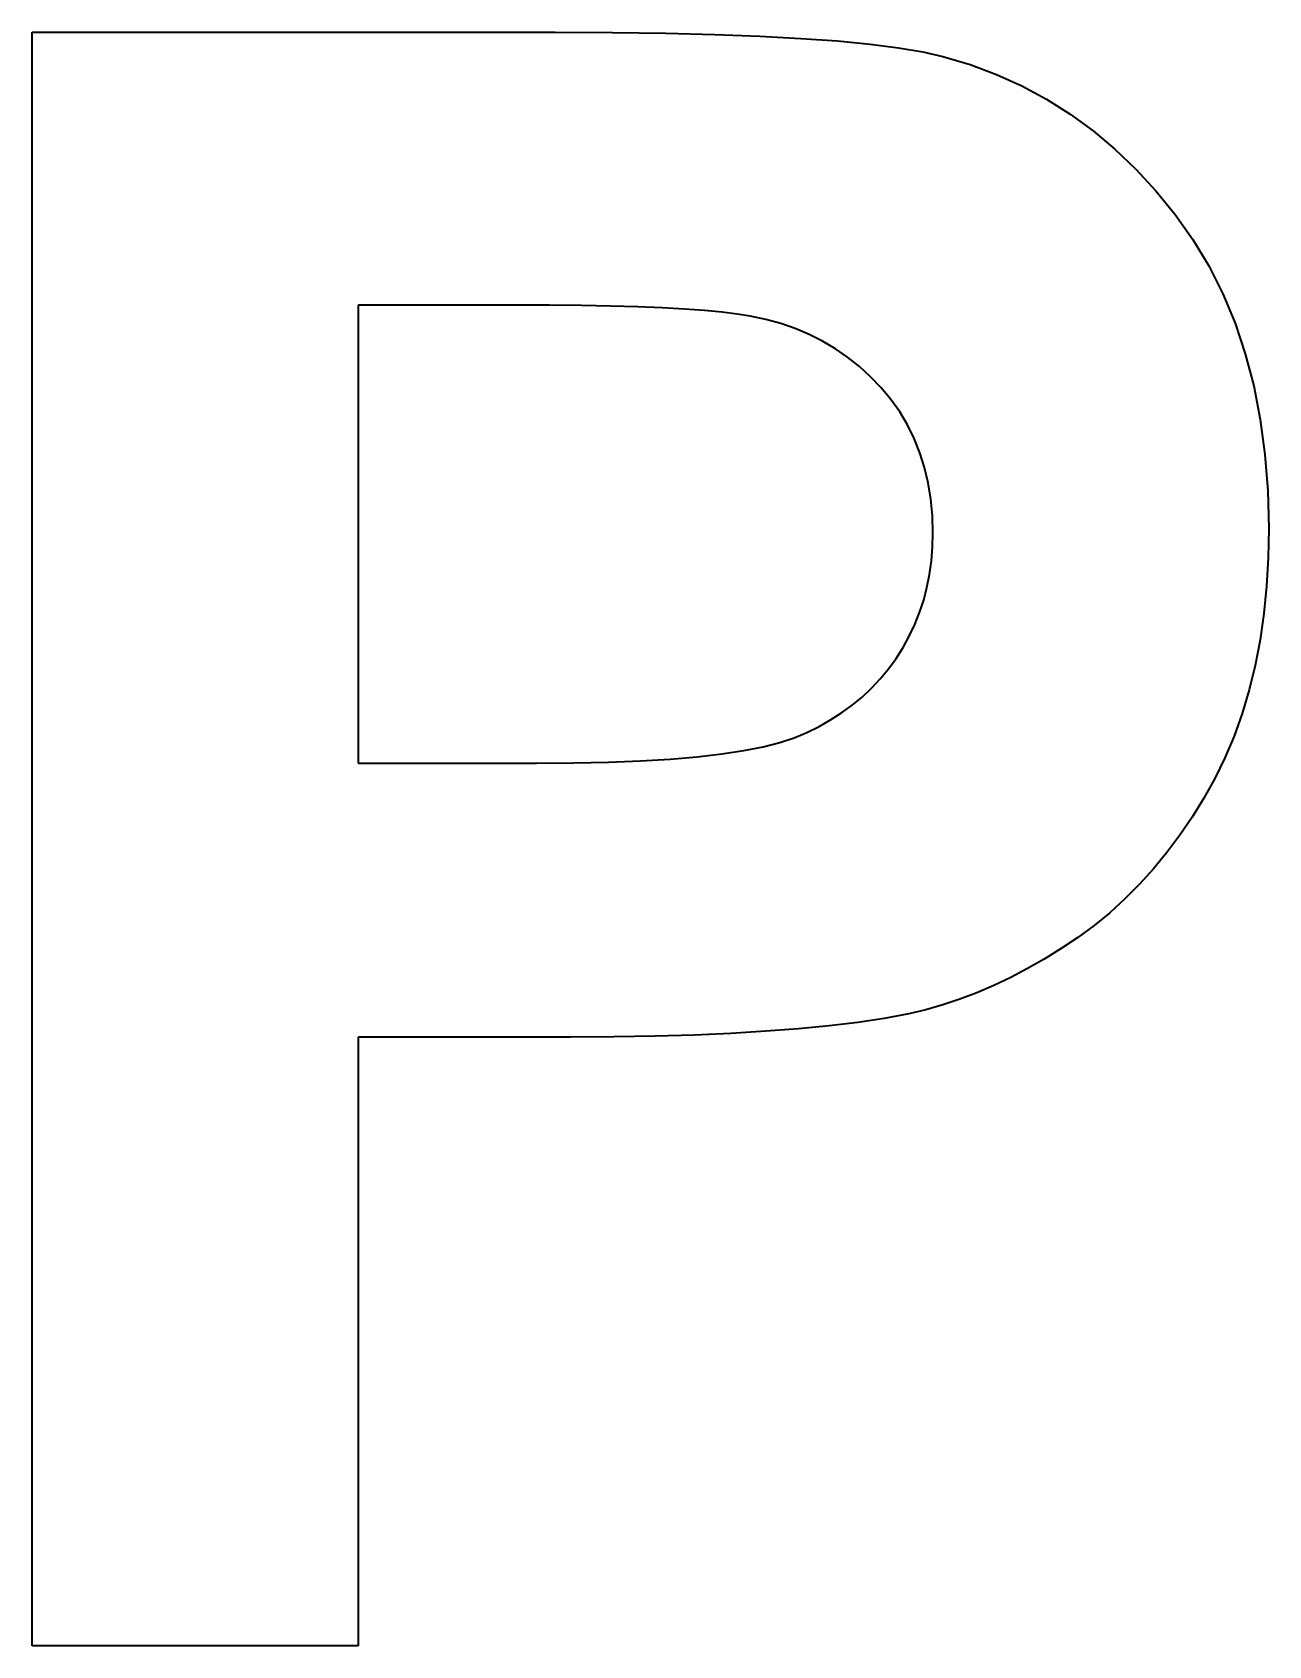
# Model space of a CAD drawing. Extents: x 23 to 417, y 3 to 294.
# Drawn here: x 222.158 to 222.617, y 105.459 to 106.059 of the extents above; entities that cross this region are included whole.
import ezdxf

# ---------------------------------------------------------------- set-up
doc = ezdxf.new("R2010")
doc.units = 0
doc.layers.get('0').update_dxf_attribs({"lineweight": 13})

# ---------------------------------------------------------------- blocks, each defined once
blk = doc.blocks.new('BLOCK4760')
at = {"color": 7, "lineweight": 35, "ltscale": 0.075}
blk.add_line((6.1302, 30.7341), (6.1302, 33.7341), dxfattribs=at)
at = {"color": 7, "lineweight": 35, "ltscale": 0.0243}
blk.add_line((6.1302, 33.7341), (7.1022, 33.7341), dxfattribs=at)
at = {"color": 7, "lineweight": 35, "ltscale": 0.002666}
blk.add_line((7.1022, 33.7341), (7.2089, 33.7336), dxfattribs=at)
at = {"color": 7, "lineweight": 35, "ltscale": 0.002474}
blk.add_line((7.2089, 33.7336), (7.3078, 33.7323), dxfattribs=at)
at = {"color": 7, "lineweight": 35, "ltscale": 0.002283}
blk.add_line((7.3078, 33.7323), (7.3991, 33.73), dxfattribs=at)
at = {"color": 7, "lineweight": 35, "ltscale": 0.00209}
blk.add_line((7.3991, 33.73), (7.4827, 33.7269), dxfattribs=at)
at = {"color": 7, "lineweight": 35, "ltscale": 0.0019}
blk.add_line((7.4827, 33.7269), (7.5586, 33.7228), dxfattribs=at)
at = {"color": 7, "lineweight": 35, "ltscale": 0.001709}
blk.add_line((7.5586, 33.7228), (7.6267, 33.7179), dxfattribs=at)
at = {"color": 7, "lineweight": 35, "ltscale": 0.001519}
blk.add_line((7.6267, 33.7179), (7.6872, 33.712), dxfattribs=at)
at = {"color": 7, "lineweight": 35, "ltscale": 0.001331}
blk.add_line((7.6872, 33.712), (7.74, 33.7053), dxfattribs=at)
at = {"color": 7, "lineweight": 35, "ltscale": 0.001144}
blk.add_line((7.74, 33.7053), (7.7851, 33.6976), dxfattribs=at)
at = {"color": 7, "lineweight": 35, "ltscale": 0.000959435}
blk.add_line((7.7851, 33.6976), (7.8225, 33.6891), dxfattribs=at)
at = {"color": 7, "lineweight": 35, "ltscale": 0.001323}
blk.add_line((7.8225, 33.6891), (7.8732, 33.674), dxfattribs=at)
at = {"color": 7, "lineweight": 35, "ltscale": 0.001308}
blk.add_line((7.8732, 33.674), (7.9223, 33.6557), dxfattribs=at)
at = {"color": 7, "lineweight": 35, "ltscale": 0.0013}
blk.add_line((7.9223, 33.6557), (7.9697, 33.6343), dxfattribs=at)
at = {"color": 7, "lineweight": 35, "ltscale": 0.001297}
blk.add_line((7.9697, 33.6343), (8.0154, 33.6097), dxfattribs=at)
at = {"color": 7, "lineweight": 35, "ltscale": 0.001302}
blk.add_line((8.0154, 33.6097), (8.0594, 33.5819), dxfattribs=at)
at = {"color": 7, "lineweight": 35, "ltscale": 0.001311}
blk.add_line((8.0594, 33.5819), (8.1017, 33.5509), dxfattribs=at)
at = {"color": 7, "lineweight": 35, "ltscale": 0.001327}
blk.add_line((8.1017, 33.5509), (8.1424, 33.5168), dxfattribs=at)
at = {"color": 7, "lineweight": 35, "ltscale": 0.001349}
blk.add_line((8.1424, 33.5168), (8.1814, 33.4795), dxfattribs=at)
at = {"color": 7, "lineweight": 35, "ltscale": 0.001376}
blk.add_line((8.1814, 33.4795), (8.2187, 33.4391), dxfattribs=at)
at = {"color": 7, "lineweight": 35, "ltscale": 0.001409}
blk.add_line((8.2187, 33.4391), (8.2543, 33.3954), dxfattribs=at)
at = {"color": 7, "lineweight": 35, "ltscale": 0.001427}
blk.add_line((8.2543, 33.3954), (8.2874, 33.3489), dxfattribs=at)
at = {"color": 7, "lineweight": 35, "ltscale": 0.001435}
blk.add_line((8.2874, 33.3489), (8.3169, 33.2997), dxfattribs=at)
at = {"color": 7, "lineweight": 35, "ltscale": 0.00145}
blk.add_line((8.3169, 33.2997), (8.343, 33.2479), dxfattribs=at)
at = {"color": 7, "lineweight": 35, "ltscale": 0.001474}
blk.add_line((8.343, 33.2479), (8.3657, 33.1934), dxfattribs=at)
at = {"color": 7, "lineweight": 35, "ltscale": 0.007316}
blk.add_line((7.0285, 33.2266), (6.7359, 33.2266), dxfattribs=at)
at = {"color": 7, "lineweight": 35, "ltscale": 0.021282}
blk.add_line((6.7359, 33.2266), (6.7359, 32.3753), dxfattribs=at)
at = {"color": 7, "lineweight": 35, "ltscale": 0.001582}
blk.add_line((7.0918, 33.2264), (7.0285, 33.2266), dxfattribs=at)
at = {"color": 7, "lineweight": 35, "ltscale": 0.001473}
blk.add_line((7.1507, 33.2258), (7.0918, 33.2264), dxfattribs=at)
at = {"color": 7, "lineweight": 35, "ltscale": 0.001364}
blk.add_line((7.2053, 33.2248), (7.1507, 33.2258), dxfattribs=at)
at = {"color": 7, "lineweight": 35, "ltscale": 0.001254}
blk.add_line((7.2554, 33.2233), (7.2053, 33.2248), dxfattribs=at)
at = {"color": 7, "lineweight": 35, "ltscale": 0.001145}
blk.add_line((7.3012, 33.2215), (7.2554, 33.2233), dxfattribs=at)
at = {"color": 7, "lineweight": 35, "ltscale": 0.001037}
blk.add_line((7.3426, 33.2192), (7.3012, 33.2215), dxfattribs=at)
at = {"color": 7, "lineweight": 35, "ltscale": 0.000927802}
blk.add_line((7.3796, 33.2166), (7.3426, 33.2192), dxfattribs=at)
at = {"color": 7, "lineweight": 35, "ltscale": 0.000819943}
blk.add_line((7.4123, 33.2135), (7.3796, 33.2166), dxfattribs=at)
at = {"color": 7, "lineweight": 35, "ltscale": 0.000711833}
blk.add_line((7.4405, 33.21), (7.4123, 33.2135), dxfattribs=at)
at = {"color": 7, "lineweight": 35, "ltscale": 0.000604478}
blk.add_line((7.4644, 33.2061), (7.4405, 33.21), dxfattribs=at)
at = {"color": 7, "lineweight": 35, "ltscale": 0.000740004}
blk.add_line((7.4934, 33.2), (7.4644, 33.2061), dxfattribs=at)
at = {"color": 7, "lineweight": 35, "ltscale": 0.000724194}
blk.add_line((7.5213, 33.1923), (7.4934, 33.2), dxfattribs=at)
at = {"color": 7, "lineweight": 35, "ltscale": 0.000712146}
blk.add_line((7.5482, 33.183), (7.5213, 33.1923), dxfattribs=at)
at = {"color": 7, "lineweight": 35, "ltscale": 0.000702095}
blk.add_line((7.5741, 33.1721), (7.5482, 33.183), dxfattribs=at)
at = {"color": 7, "lineweight": 35, "ltscale": 0.001505}
blk.add_line((8.3657, 33.1934), (8.3848, 33.1363), dxfattribs=at)
at = {"color": 7, "lineweight": 35, "ltscale": 0.000695877}
blk.add_line((7.599, 33.1596), (7.5741, 33.1721), dxfattribs=at)
at = {"color": 7, "lineweight": 35, "ltscale": 0.000692319}
blk.add_line((7.6228, 33.1455), (7.599, 33.1596), dxfattribs=at)
at = {"color": 7, "lineweight": 35, "ltscale": 0.000692651}
blk.add_line((7.6456, 33.1298), (7.6228, 33.1455), dxfattribs=at)
at = {"color": 7, "lineweight": 35, "ltscale": 0.000695358}
blk.add_line((7.6674, 33.1125), (7.6456, 33.1298), dxfattribs=at)
at = {"color": 7, "lineweight": 35, "ltscale": 0.001544}
blk.add_line((8.3848, 33.1363), (8.4004, 33.0765), dxfattribs=at)
at = {"color": 7, "lineweight": 35, "ltscale": 0.000702124}
blk.add_line((7.6882, 33.0936), (7.6674, 33.1125), dxfattribs=at)
at = {"color": 7, "lineweight": 35, "ltscale": 0.000711149}
blk.add_line((7.7079, 33.0731), (7.6882, 33.0936), dxfattribs=at)
at = {"color": 7, "lineweight": 35, "ltscale": 0.000711729}
blk.add_line((7.7262, 33.0513), (7.7079, 33.0731), dxfattribs=at)
at = {"color": 7, "lineweight": 35, "ltscale": 0.001589}
blk.add_line((8.4004, 33.0765), (8.4126, 33.0142), dxfattribs=at)
at = {"color": 7, "lineweight": 35, "ltscale": 0.000705799}
blk.add_line((7.7425, 33.0283), (7.7262, 33.0513), dxfattribs=at)
at = {"color": 7, "lineweight": 35, "ltscale": 0.000703154}
blk.add_line((7.757, 33.0041), (7.7425, 33.0283), dxfattribs=at)
at = {"color": 7, "lineweight": 35, "ltscale": 0.000705609}
blk.add_line((7.7695, 32.9788), (7.757, 33.0041), dxfattribs=at)
at = {"color": 7, "lineweight": 35, "ltscale": 0.00164}
blk.add_line((8.4126, 33.0142), (8.4213, 32.9491), dxfattribs=at)
at = {"color": 7, "lineweight": 35, "ltscale": 0.000712109}
blk.add_line((7.7801, 32.9524), (7.7695, 32.9788), dxfattribs=at)
at = {"color": 7, "lineweight": 35, "ltscale": 0.00072271}
blk.add_line((7.7887, 32.9248), (7.7801, 32.9524), dxfattribs=at)
at = {"color": 7, "lineweight": 35, "ltscale": 0.001696}
blk.add_line((8.4213, 32.9491), (8.4265, 32.8815), dxfattribs=at)
at = {"color": 7, "lineweight": 35, "ltscale": 0.000737457}
blk.add_line((7.7955, 32.8961), (7.7887, 32.9248), dxfattribs=at)
at = {"color": 7, "lineweight": 35, "ltscale": 0.000756838}
blk.add_line((7.8003, 32.8662), (7.7955, 32.8961), dxfattribs=at)
at = {"color": 7, "lineweight": 35, "ltscale": 0.001758}
blk.add_line((8.4265, 32.8815), (8.4283, 32.8112), dxfattribs=at)
at = {"color": 7, "lineweight": 35, "ltscale": 0.000778904}
blk.add_line((7.8032, 32.8352), (7.8003, 32.8662), dxfattribs=at)
at = {"color": 7, "lineweight": 35, "ltscale": 0.000804498}
blk.add_line((7.8041, 32.803), (7.8032, 32.8352), dxfattribs=at)
at = {"color": 7, "lineweight": 35, "ltscale": 0.000657089}
blk.add_line((7.8034, 32.7767), (7.8041, 32.803), dxfattribs=at)
at = {"color": 7, "lineweight": 35, "ltscale": 0.00136}
blk.add_line((8.4283, 32.8112), (8.4273, 32.7568), dxfattribs=at)
at = {"color": 7, "lineweight": 35, "ltscale": 0.000642537}
blk.add_line((7.8014, 32.7511), (7.8034, 32.7767), dxfattribs=at)
at = {"color": 7, "lineweight": 35, "ltscale": 0.00063}
blk.add_line((7.7979, 32.7261), (7.8014, 32.7511), dxfattribs=at)
at = {"color": 7, "lineweight": 35, "ltscale": 0.001317}
blk.add_line((8.4273, 32.7568), (8.4242, 32.7042), dxfattribs=at)
at = {"color": 7, "lineweight": 35, "ltscale": 0.000611395}
blk.add_line((7.787, 32.6782), (7.7931, 32.7018), dxfattribs=at)
at = {"color": 7, "lineweight": 35, "ltscale": 0.000619391}
blk.add_line((7.7931, 32.7018), (7.7979, 32.7261), dxfattribs=at)
at = {"color": 7, "lineweight": 35, "ltscale": 0.001278}
blk.add_line((8.4242, 32.7042), (8.4192, 32.6533), dxfattribs=at)
at = {"color": 7, "lineweight": 35, "ltscale": 0.000604975}
blk.add_line((7.7794, 32.6552), (7.787, 32.6782), dxfattribs=at)
at = {"color": 7, "lineweight": 35, "ltscale": 0.000601616}
blk.add_line((7.7705, 32.6328), (7.7794, 32.6552), dxfattribs=at)
at = {"color": 7, "lineweight": 35, "ltscale": 0.00124}
blk.add_line((8.4192, 32.6533), (8.4122, 32.6042), dxfattribs=at)
at = {"color": 7, "lineweight": 35, "ltscale": 0.000601391}
blk.add_line((7.7486, 32.5901), (7.7602, 32.6111), dxfattribs=at)
at = {"color": 7, "lineweight": 35, "ltscale": 0.000599955}
blk.add_line((7.7602, 32.6111), (7.7705, 32.6328), dxfattribs=at)
at = {"color": 7, "lineweight": 35, "ltscale": 0.000604853}
blk.add_line((7.7356, 32.5697), (7.7486, 32.5901), dxfattribs=at)
at = {"color": 7, "lineweight": 35, "ltscale": 0.001205}
blk.add_line((8.4122, 32.6042), (8.4032, 32.5569), dxfattribs=at)
at = {"color": 7, "lineweight": 35, "ltscale": 0.000599324}
blk.add_line((7.706, 32.5317), (7.7213, 32.5502), dxfattribs=at)
at = {"color": 7, "lineweight": 35, "ltscale": 0.000603692}
blk.add_line((7.7213, 32.5502), (7.7356, 32.5697), dxfattribs=at)
at = {"color": 7, "lineweight": 35, "ltscale": 0.001172}
blk.add_line((8.4032, 32.5569), (8.3921, 32.5113), dxfattribs=at)
at = {"color": 7, "lineweight": 35, "ltscale": 0.000596408}
blk.add_line((7.6897, 32.5143), (7.706, 32.5317), dxfattribs=at)
at = {"color": 7, "lineweight": 35, "ltscale": 0.000597636}
blk.add_line((7.654, 32.4827), (7.6724, 32.498), dxfattribs=at)
at = {"color": 7, "lineweight": 35, "ltscale": 0.000595862}
blk.add_line((7.6724, 32.498), (7.6897, 32.5143), dxfattribs=at)
at = {"color": 7, "lineweight": 35, "ltscale": 0.001142}
blk.add_line((8.3921, 32.5113), (8.3791, 32.4675), dxfattribs=at)
at = {"color": 7, "lineweight": 35, "ltscale": 0.000608885}
blk.add_line((7.614, 32.4554), (7.6345, 32.4685), dxfattribs=at)
at = {"color": 7, "lineweight": 35, "ltscale": 0.000601936}
blk.add_line((7.6345, 32.4685), (7.654, 32.4827), dxfattribs=at)
at = {"color": 7, "lineweight": 35, "ltscale": 0.001117}
blk.add_line((8.3791, 32.4675), (8.3641, 32.4255), dxfattribs=at)
at = {"color": 7, "lineweight": 35, "ltscale": 0.000640759}
blk.add_line((7.5463, 32.4224), (7.5699, 32.4323), dxfattribs=at)
at = {"color": 7, "lineweight": 35, "ltscale": 0.000628175}
blk.add_line((7.5699, 32.4323), (7.5925, 32.4433), dxfattribs=at)
at = {"color": 7, "lineweight": 35, "ltscale": 0.00061739}
blk.add_line((7.5925, 32.4433), (7.614, 32.4554), dxfattribs=at)
at = {"color": 7, "lineweight": 35, "ltscale": 0.000918193}
blk.add_line((7.4524, 32.3984), (7.4885, 32.4054), dxfattribs=at)
at = {"color": 7, "lineweight": 35, "ltscale": 0.000806419}
blk.add_line((7.4885, 32.4054), (7.5197, 32.4134), dxfattribs=at)
at = {"color": 7, "lineweight": 35, "ltscale": 0.00069965}
blk.add_line((7.5197, 32.4134), (7.5463, 32.4224), dxfattribs=at)
at = {"color": 7, "lineweight": 35, "ltscale": 0.001094}
blk.add_line((8.3641, 32.4255), (8.347, 32.3852), dxfattribs=at)
at = {"color": 7, "lineweight": 35, "ltscale": 0.008288}
blk.add_line((6.7359, 32.3753), (7.0674, 32.3753), dxfattribs=at)
at = {"color": 7, "lineweight": 35, "ltscale": 0.001731}
blk.add_line((7.0674, 32.3753), (7.1366, 32.3758), dxfattribs=at)
at = {"color": 7, "lineweight": 35, "ltscale": 0.001613}
blk.add_line((7.1366, 32.3758), (7.2012, 32.3772), dxfattribs=at)
at = {"color": 7, "lineweight": 35, "ltscale": 0.001495}
blk.add_line((7.2012, 32.3772), (7.2609, 32.3795), dxfattribs=at)
at = {"color": 7, "lineweight": 35, "ltscale": 0.001377}
blk.add_line((7.2609, 32.3795), (7.3159, 32.3828), dxfattribs=at)
at = {"color": 7, "lineweight": 35, "ltscale": 0.001261}
blk.add_line((7.3159, 32.3828), (7.3662, 32.3871), dxfattribs=at)
at = {"color": 7, "lineweight": 35, "ltscale": 0.001146}
blk.add_line((7.3662, 32.3871), (7.4117, 32.3922), dxfattribs=at)
at = {"color": 7, "lineweight": 35, "ltscale": 0.00103}
blk.add_line((7.4117, 32.3922), (7.4524, 32.3984), dxfattribs=at)
at = {"color": 7, "lineweight": 35, "ltscale": 0.001074}
blk.add_line((8.347, 32.3852), (8.328, 32.3466), dxfattribs=at)
at = {"color": 7, "lineweight": 35, "ltscale": 0.001055}
blk.add_line((8.328, 32.3466), (8.3074, 32.3098), dxfattribs=at)
at = {"color": 7, "lineweight": 35, "ltscale": 0.001034}
blk.add_line((8.3074, 32.3098), (8.2857, 32.2746), dxfattribs=at)
at = {"color": 7, "lineweight": 35, "ltscale": 0.001015}
blk.add_line((8.2857, 32.2746), (8.2629, 32.241), dxfattribs=at)
at = {"color": 7, "lineweight": 35, "ltscale": 0.000997455}
blk.add_line((8.2629, 32.241), (8.2391, 32.209), dxfattribs=at)
at = {"color": 7, "lineweight": 35, "ltscale": 0.000982554}
blk.add_line((8.2391, 32.209), (8.2142, 32.1786), dxfattribs=at)
at = {"color": 7, "lineweight": 35, "ltscale": 0.000969833}
blk.add_line((8.2142, 32.1786), (8.1881, 32.1498), dxfattribs=at)
at = {"color": 7, "lineweight": 35, "ltscale": 0.000958926}
blk.add_line((8.1881, 32.1498), (8.161, 32.1227), dxfattribs=at)
at = {"color": 7, "lineweight": 35, "ltscale": 0.000950923}
blk.add_line((8.161, 32.1227), (8.1328, 32.0971), dxfattribs=at)
at = {"color": 7, "lineweight": 35, "ltscale": 0.000941744}
blk.add_line((8.1036, 32.0732), (8.0732, 32.0509), dxfattribs=at)
at = {"color": 7, "lineweight": 35, "ltscale": 0.000944803}
blk.add_line((8.1328, 32.0971), (8.1036, 32.0732), dxfattribs=at)
at = {"color": 7, "lineweight": 35, "ltscale": 0.000931679}
blk.add_line((8.0732, 32.0509), (8.0423, 32.0302), dxfattribs=at)
at = {"color": 7, "lineweight": 35, "ltscale": 0.00089778}
blk.add_line((8.0112, 32.0109), (7.98, 31.993), dxfattribs=at)
at = {"color": 7, "lineweight": 35, "ltscale": 0.000914373}
blk.add_line((8.0423, 32.0302), (8.0112, 32.0109), dxfattribs=at)
at = {"color": 7, "lineweight": 35, "ltscale": 0.000882334}
blk.add_line((7.98, 31.993), (7.9488, 31.9766), dxfattribs=at)
at = {"color": 7, "lineweight": 35, "ltscale": 0.000855829}
blk.add_line((7.9174, 31.9617), (7.886, 31.9482), dxfattribs=at)
at = {"color": 7, "lineweight": 35, "ltscale": 0.000868145}
blk.add_line((7.9488, 31.9766), (7.9174, 31.9617), dxfattribs=at)
at = {"color": 7, "lineweight": 35, "ltscale": 0.000827186}
blk.add_line((7.8227, 31.9255), (7.7909, 31.9164), dxfattribs=at)
at = {"color": 7, "lineweight": 35, "ltscale": 0.000834265}
blk.add_line((7.8544, 31.9361), (7.8227, 31.9255), dxfattribs=at)
at = {"color": 7, "lineweight": 35, "ltscale": 0.000845073}
blk.add_line((7.886, 31.9482), (7.8544, 31.9361), dxfattribs=at)
at = {"color": 7, "lineweight": 35, "ltscale": 0.001337}
blk.add_line((7.6645, 31.8932), (7.6114, 31.8868), dxfattribs=at)
at = {"color": 7, "lineweight": 35, "ltscale": 0.001244}
blk.add_line((7.7138, 31.9006), (7.6645, 31.8932), dxfattribs=at)
at = {"color": 7, "lineweight": 35, "ltscale": 0.001151}
blk.add_line((7.7591, 31.9087), (7.7138, 31.9006), dxfattribs=at)
at = {"color": 7, "lineweight": 35, "ltscale": 0.000819379}
blk.add_line((7.7909, 31.9164), (7.7591, 31.9087), dxfattribs=at)
at = {"color": 7, "lineweight": 35, "ltscale": 0.028291}
blk.add_line((6.7359, 31.8657), (6.7359, 30.7341), dxfattribs=at)
at = {"color": 7, "lineweight": 35, "ltscale": 0.009874}
blk.add_line((7.1308, 31.8657), (6.7359, 31.8657), dxfattribs=at)
at = {"color": 7, "lineweight": 35, "ltscale": 0.002008}
blk.add_line((7.2112, 31.8662), (7.1308, 31.8657), dxfattribs=at)
at = {"color": 7, "lineweight": 35, "ltscale": 0.001911}
blk.add_line((7.2876, 31.8675), (7.2112, 31.8662), dxfattribs=at)
at = {"color": 7, "lineweight": 35, "ltscale": 0.001815}
blk.add_line((7.3602, 31.8696), (7.2876, 31.8675), dxfattribs=at)
at = {"color": 7, "lineweight": 35, "ltscale": 0.001717}
blk.add_line((7.4288, 31.8726), (7.3602, 31.8696), dxfattribs=at)
at = {"color": 7, "lineweight": 35, "ltscale": 0.001623}
blk.add_line((7.4936, 31.8765), (7.4288, 31.8726), dxfattribs=at)
at = {"color": 7, "lineweight": 35, "ltscale": 0.001527}
blk.add_line((7.5545, 31.8812), (7.4936, 31.8765), dxfattribs=at)
at = {"color": 7, "lineweight": 35, "ltscale": 0.001431}
blk.add_line((7.6114, 31.8868), (7.5545, 31.8812), dxfattribs=at)
at = {"color": 7, "lineweight": 35, "ltscale": 0.015143}
blk.add_line((6.7359, 30.7341), (6.1302, 30.7341), dxfattribs=at)

msp = doc.modelspace()

# ---------------------------------------------------------------- block references
at = {"lineweight": 0, "xscale": 0.2, "yscale": 0.2, "zscale": 0.2}
msp.add_blockref('BLOCK4760', (220.93177, 99.31183), dxfattribs=at)

doc.saveas('drawing.dxf')
